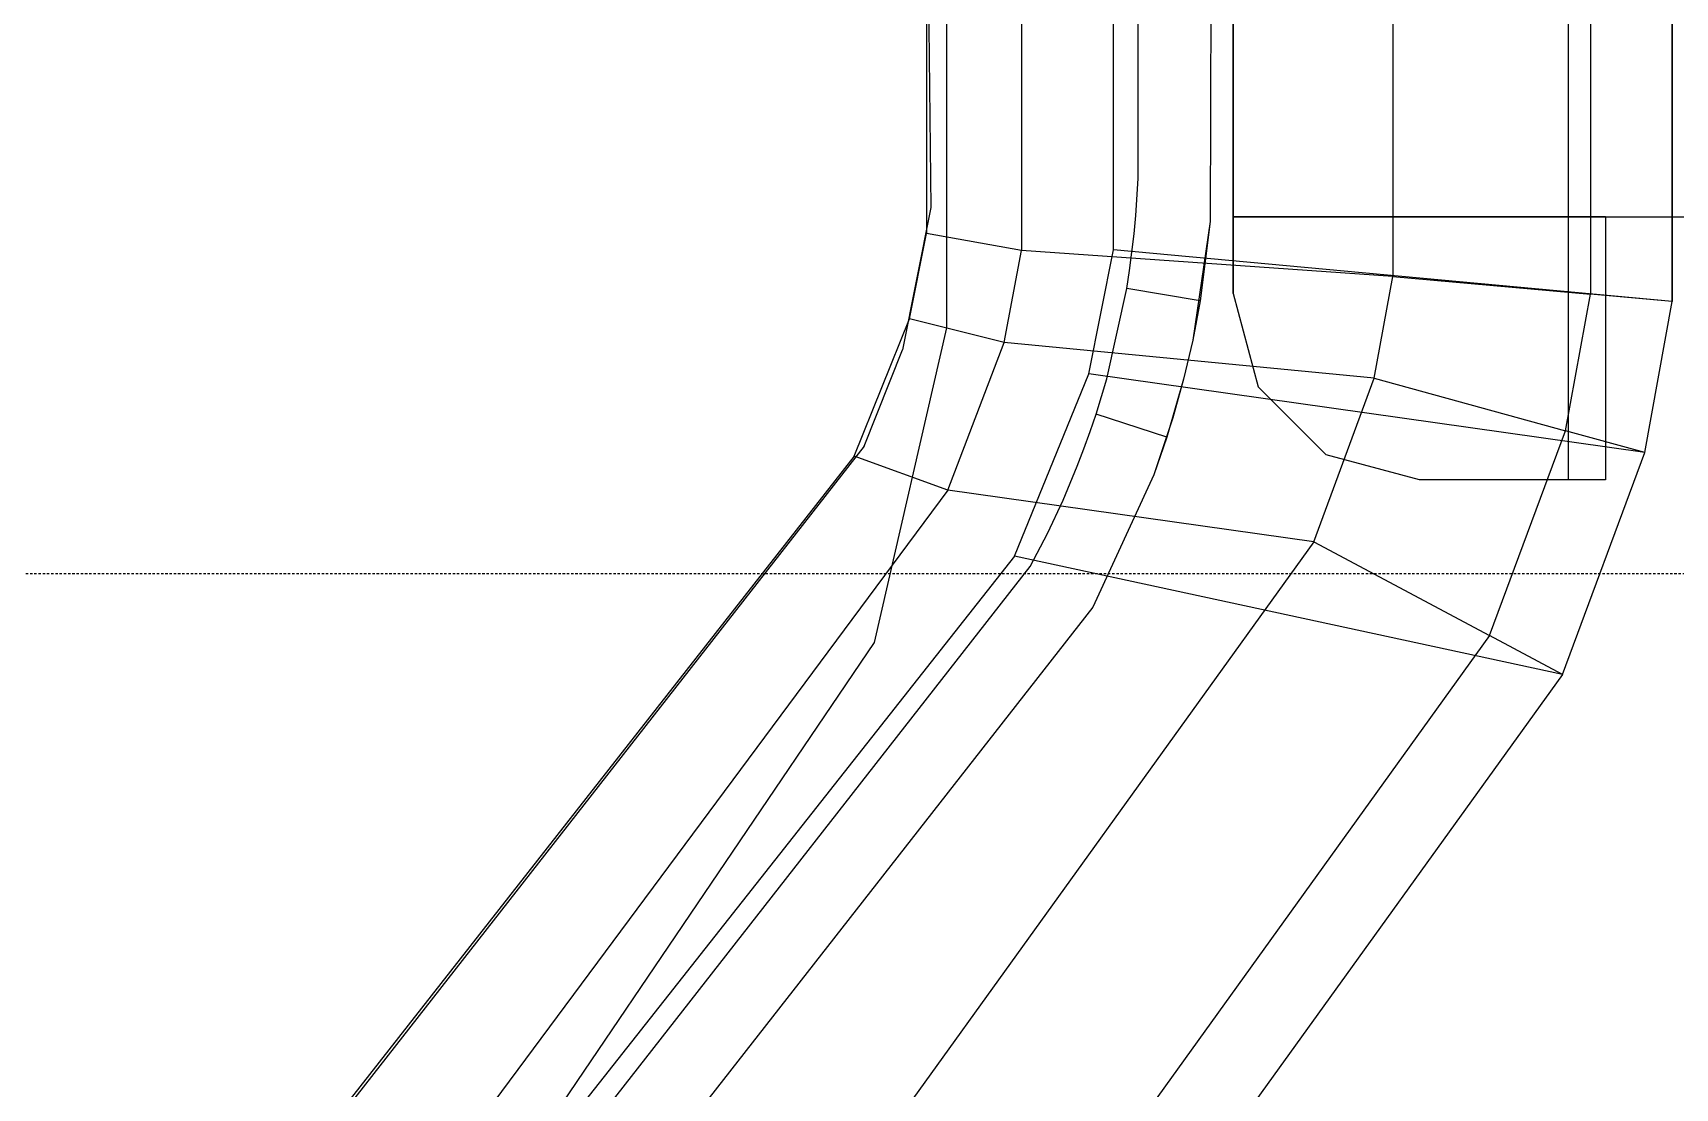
# Model space of a CAD drawing. Extents: x 11992 to 29481, y -6727 to 6811.
# Drawn here: x 19340.2 to 19428.4, y -3127.1 to -3070.4 of the extents above; entities that cross this region are included whole.
import ezdxf

# ---------------------------------------------------------------- set-up
doc = ezdxf.new("R2010")
doc.units = 0
doc.header["$MEASUREMENT"] = 0
doc.linetypes.add('DASHED', pattern=[19.05, 12.7, -6.35])
doc.layers.get('0').update_dxf_attribs({"color": 8, "linetype": 'CONTINUOUS'})
doc.layers.add('DQ-BEAM-DASH', color=8, linetype='DASHED')
doc.layers.add('zoylight 5回路', color=4, linetype='CONTINUOUS')

# ---------------------------------------------------------------- blocks, each defined once
blk = doc.blocks.new('MB-B')
at = {"layer": 'DQ-BEAM-DASH', "ltscale": 0.01}
blk.add_line((-7800, 1270), (-11000, 1270), dxfattribs=at)

msp = doc.modelspace()

# ---------------------------------------------------------------- linework, layer by layer
for p, q in [((19422.696, -3094.412, -649.437), (19422.696, -3044.412, -649.437)), ((19422.696, -3094.412, -623.437), (19422.696, -3044.412, -623.437)), ((19422.696, -3094.412, -1087.437), (19422.696, -3044.412, -1087.437)), ((19422.696, -3094.412, -1061.437), (19422.696, -3044.412, -1061.437)), ((19422.696, -3094.412, -1525.437), (19422.696, -3044.412, -1525.437)), ((19422.696, -3094.412, -1499.437), (19422.696, -3044.412, -1499.437)), ((19422.696, -3094.412, -1963.436), (19422.696, -3044.412, -1963.436)), ((19422.696, -3094.412, -1937.436), (19422.696, -3044.412, -1937.436)), ((19389.319, -3086.256, -1934.855), (19389.319, -3052.584, -1934.855)), ((19389.319, -3086.256, -1527.856), (19389.319, -3052.585, -1527.856)), ((19428.273, -3084.844, -621.437), (19428.273, -3054.077, -621.437)), ((19428.273, -3054.077, -636.437), (19428.273, -3084.844, -636.437)), ((19428.273, -3084.844, -1059.436), (19428.273, -3054.077, -1059.436)), ((19428.273, -3054.077, -1074.436), (19428.273, -3084.844, -1074.436)), ((19428.273, -3084.844, -1497.436), (19428.273, -3054.077, -1497.436)), ((19428.273, -3054.077, -1512.436), (19428.273, -3084.844, -1512.436)), ((19428.273, -3084.844, -1935.436), (19428.273, -3054.077, -1935.436)), ((19428.273, -3054.077, -1950.436), (19428.273, -3084.844, -1950.436)), ((19404.696, -3084.412, -623.437), (19404.696, -3054.412, -623.437)), ((19404.696, -3054.412, -621.437), (19404.696, -3084.412, -621.437)), ((19404.696, -3084.412, -649.437), (19404.696, -3054.412, -649.437)), ((19404.696, -3054.412, -651.437), (19404.696, -3084.412, -651.437)), ((19404.696, -3084.412, -1061.437), (19404.696, -3054.412, -1061.437)), ((19404.696, -3054.412, -1059.437), (19404.696, -3084.412, -1059.437)), ((19404.696, -3084.412, -1087.437), (19404.696, -3054.412, -1087.437)), ((19404.696, -3054.412, -1089.437), (19404.696, -3084.412, -1089.437)), ((19404.696, -3084.412, -1499.437), (19404.696, -3054.412, -1499.437)), ((19404.696, -3054.412, -1497.437), (19404.696, -3084.412, -1497.437)), ((19404.696, -3084.412, -1525.437), (19404.696, -3054.412, -1525.436)), ((19404.696, -3054.412, -1527.436), (19404.696, -3084.412, -1527.437)), ((19404.696, -3084.412, -1937.436), (19404.696, -3054.412, -1937.436)), ((19404.696, -3054.412, -1935.436), (19404.696, -3084.412, -1935.436)), ((19404.696, -3084.412, -1963.436), (19404.696, -3054.412, -1963.436)), ((19404.696, -3054.412, -1965.436), (19404.696, -3084.412, -1965.436)), ((19423.879, -3054.539, -1085.043), (19423.879, -3084.447, -1085.043)), ((19423.879, -3054.539, -1523.043), (19423.879, -3084.447, -1523.043)), ((19423.879, -3054.539, -1961.042), (19423.879, -3084.447, -1961.042)), ((19423.88, -3054.539, -647.043), (19423.88, -3084.447, -647.043)), ((19413.273, -3055.654, -651.437), (19413.273, -3083.487, -651.437)), ((19413.273, -3055.654, -1089.436), (19413.273, -3083.487, -1089.436)), ((19413.273, -3055.654, -1527.436), (19413.273, -3083.487, -1527.436)), ((19413.273, -3055.654, -1965.436), (19413.273, -3083.487, -1965.436)), ((19388.206, -3056.919, -634.437), (19388.463, -3079.793, -634.437)), ((19388.206, -3056.919, -1072.436), (19388.463, -3079.793, -1072.436)), ((19388.206, -3056.919, -1510.436), (19388.463, -3079.793, -1510.436)), ((19388.206, -3056.919, -1948.436), (19388.463, -3079.793, -1948.436)), ((19398.269, -3082.058, -621.437), (19398.269, -3056.765, -621.437)), ((19398.269, -3082.058, -621.437), (19398.269, -3056.765, -621.437)), ((19398.269, -3082.058, -1059.436), (19398.269, -3056.765, -1059.436)), ((19398.269, -3082.058, -1059.436), (19398.269, -3056.765, -1059.436)), ((19398.269, -3082.058, -1497.436), (19398.269, -3056.765, -1497.436)), ((19398.269, -3082.058, -1497.436), (19398.269, -3056.765, -1497.436)), ((19398.269, -3082.058, -1935.436), (19398.269, -3056.765, -1935.436)), ((19398.269, -3082.058, -1935.436), (19398.269, -3056.765, -1935.436)), ((19393.325, -3056.968, -651.437), (19393.325, -3082.098, -651.437)), ((19393.325, -3056.968, -1089.436), (19393.325, -3082.098, -1089.436)), ((19393.325, -3056.968, -1527.436), (19393.325, -3082.098, -1527.436)), ((19393.325, -3056.968, -1965.436), (19393.325, -3082.098, -1965.436)), ((19388.224, -3057.834, -1072.436), (19388.224, -3081.183, -1072.436)), ((19388.224, -3057.834, -1510.436), (19388.224, -3081.183, -1510.436)), ((19388.224, -3057.834, -1948.436), (19388.224, -3081.183, -1948.436)), ((19388.225, -3057.834, -634.437), (19388.225, -3081.183, -634.437)), ((19404.696, -3080.287, -651.437), (19404.696, -3058.537, -651.437)), ((19404.696, -3080.287, -621.437), (19404.696, -3058.537, -621.437)), ((19404.696, -3080.287, -1089.437), (19404.696, -3058.537, -1089.437)), ((19404.696, -3080.287, -1059.437), (19404.696, -3058.537, -1059.437)), ((19404.696, -3080.287, -1527.437), (19404.696, -3058.537, -1527.436)), ((19404.696, -3080.287, -1497.437), (19404.696, -3058.537, -1497.436)), ((19404.696, -3080.287, -1965.436), (19404.696, -3058.537, -1965.436)), ((19404.696, -3080.287, -1935.436), (19404.696, -3058.537, -1935.436)), ((19403.529, -3059.36, -502.431), (19403.452, -3080.536, -502.431)), ((19403.529, -3059.36, -506.43), (19403.452, -3080.536, -506.43)), ((19403.529, -3059.36, -940.43), (19403.452, -3080.536, -940.43)), ((19403.529, -3059.36, -944.43), (19403.452, -3080.536, -944.43)), ((19403.529, -3059.36, -1378.43), (19403.452, -3080.536, -1378.43)), ((19403.529, -3059.36, -1382.43), (19403.452, -3080.536, -1382.43)), ((19399.586, -3078.23, -502.431), (19399.586, -3060.594, -502.431)), ((19399.586, -3078.23, -506.43), (19399.586, -3060.594, -506.43)), ((19399.586, -3078.23, -940.43), (19399.586, -3060.594, -940.43)), ((19399.586, -3078.23, -944.43), (19399.586, -3060.594, -944.43)), ((19399.586, -3078.23, -1378.43), (19399.586, -3060.594, -1378.43)), ((19399.586, -3078.23, -1382.43), (19399.586, -3060.594, -1382.43)), ((19399.465, -3080.209, -502.431), (19399.586, -3078.23, -502.431)), ((19399.465, -3080.209, -506.43), (19399.586, -3078.23, -506.43)), ((19399.465, -3080.209, -940.43), (19399.586, -3078.23, -940.43)), ((19399.465, -3080.209, -944.43), (19399.586, -3078.23, -944.43)), ((19399.465, -3080.209, -1378.43), (19399.586, -3078.23, -1378.43)), ((19399.465, -3080.209, -1382.43), (19399.586, -3078.23, -1382.43)), ((19399.586, -3078.23, -502.431), (19399.586, -3078.23, -506.43)), ((19399.586, -3078.23, -940.43), (19399.586, -3078.23, -944.43)), ((19399.586, -3078.23, -1378.43), (19399.586, -3078.23, -1382.43)), ((19388.463, -3079.793, -634.437), (19386.936, -3087.43, -634.437)), ((19388.463, -3079.793, -1072.436), (19386.936, -3087.43, -1072.436)), ((19388.463, -3079.793, -1510.436), (19386.936, -3087.43, -1510.436)), ((19388.463, -3079.793, -1948.436), (19386.936, -3087.43, -1948.436)), ((19399.374, -3081.197, -502.431), (19399.465, -3080.209, -502.431)), ((19399.374, -3081.197, -506.43), (19399.465, -3080.209, -506.43)), ((19399.374, -3081.197, -940.43), (19399.465, -3080.209, -940.43)), ((19399.374, -3081.197, -944.43), (19399.465, -3080.209, -944.43)), ((19399.374, -3081.197, -1378.43), (19399.465, -3080.209, -1378.43)), ((19399.374, -3081.197, -1382.43), (19399.465, -3080.209, -1382.43)), ((19403.452, -3080.536, -506.43), (19402.521, -3086.918, -506.43)), ((19403.452, -3080.536, -944.43), (19402.521, -3086.918, -944.43)), ((19403.452, -3080.536, -1382.43), (19402.521, -3086.918, -1382.43)), ((19403.452, -3080.536, -502.431), (19402.921, -3084.805, -502.431)), ((19403.452, -3080.536, -940.43), (19402.921, -3084.805, -940.43)), ((19403.452, -3080.536, -1378.43), (19402.921, -3084.805, -1378.43)), ((19403.452, -3080.536, -502.431), (19403.452, -3080.536, -506.43)), ((19403.452, -3080.536, -940.43), (19403.452, -3080.536, -944.43)), ((19403.452, -3080.536, -1378.43), (19403.452, -3080.536, -1382.43)), ((19404.696, -3080.287, -651.437), (19429.696, -3080.287, -696.437)), ((19424.696, -3080.287, -621.437), (19404.696, -3080.287, -621.437)), ((19404.696, -3080.287, -651.437), (19424.696, -3080.287, -651.437)), ((19404.696, -3080.287, -621.437), (19429.696, -3080.287, -576.437)), ((19404.696, -3080.287, -621.437), (19404.696, -3084.412, -621.437)), ((19404.696, -3080.287, -651.437), (19404.696, -3084.412, -651.437)), ((19404.696, -3080.287, -1089.437), (19429.696, -3080.287, -1134.437)), ((19424.696, -3080.287, -1059.437), (19404.696, -3080.287, -1059.437)), ((19404.696, -3080.287, -1089.437), (19424.696, -3080.287, -1089.437)), ((19404.696, -3080.287, -1059.437), (19429.696, -3080.287, -1014.437)), ((19404.696, -3080.287, -1059.437), (19404.696, -3084.412, -1059.437)), ((19404.696, -3080.287, -1089.437), (19404.696, -3084.412, -1089.437)), ((19404.696, -3080.287, -1527.437), (19429.696, -3080.287, -1572.437)), ((19424.696, -3080.287, -1497.437), (19404.696, -3080.287, -1497.437)), ((19404.696, -3080.287, -1527.437), (19424.696, -3080.287, -1527.437)), ((19404.696, -3080.287, -1497.437), (19429.696, -3080.287, -1452.437)), ((19404.696, -3080.287, -1497.437), (19404.696, -3084.412, -1497.437)), ((19404.696, -3080.287, -1527.437), (19404.696, -3084.412, -1527.437)), ((19404.696, -3080.287, -1965.436), (19429.696, -3080.287, -2010.436)), ((19424.696, -3080.287, -1935.436), (19404.696, -3080.287, -1935.436)), ((19404.696, -3080.287, -1965.436), (19424.696, -3080.287, -1965.436)), ((19404.696, -3080.287, -1935.436), (19429.696, -3080.287, -1890.436)), ((19404.696, -3080.287, -1935.436), (19404.696, -3084.412, -1935.436)), ((19404.696, -3080.287, -1965.436), (19404.696, -3084.412, -1965.436)), ((19424.696, -3080.287, -621.437), (19424.696, -3080.287, -651.437)), ((19424.696, -3080.287, -621.437), (19424.696, -3094.412, -621.437)), ((19424.696, -3080.287, -651.437), (19424.696, -3094.412, -651.437)), ((19424.696, -3080.287, -1059.437), (19424.696, -3080.287, -1089.437)), ((19424.696, -3080.287, -1059.437), (19424.696, -3094.412, -1059.437)), ((19424.696, -3080.287, -1089.437), (19424.696, -3094.412, -1089.437)), ((19424.696, -3080.287, -1497.437), (19424.696, -3080.287, -1527.437)), ((19424.696, -3080.287, -1497.437), (19424.696, -3094.412, -1497.437)), ((19424.696, -3080.287, -1527.437), (19424.696, -3094.412, -1527.437)), ((19424.696, -3080.287, -1935.436), (19424.696, -3080.287, -1965.436)), ((19424.696, -3080.287, -1935.436), (19424.696, -3094.412, -1935.436)), ((19424.696, -3080.287, -1965.436), (19424.696, -3094.412, -1965.436)), ((19387.313, -3085.771, -634.437), (19388.225, -3081.183, -634.437)), ((19387.313, -3085.771, -1072.436), (19388.224, -3081.183, -1072.436)), ((19387.313, -3085.771, -1510.436), (19388.224, -3081.183, -1510.436)), ((19387.313, -3085.771, -1948.436), (19388.224, -3081.183, -1948.436)), ((19393.325, -3082.098, -1089.436), (19388.224, -3081.183, -1072.436)), ((19393.325, -3082.098, -1527.436), (19388.224, -3081.183, -1510.436)), ((19393.325, -3082.098, -1965.436), (19388.224, -3081.183, -1948.436)), ((19393.325, -3082.098, -651.437), (19388.225, -3081.183, -634.437)), ((19399.129, -3083.164, -502.431), (19399.374, -3081.197, -502.431)), ((19399.129, -3083.164, -506.43), (19399.374, -3081.197, -506.43)), ((19399.129, -3083.164, -940.43), (19399.374, -3081.197, -940.43)), ((19399.129, -3083.164, -944.43), (19399.374, -3081.197, -944.43)), ((19399.129, -3083.164, -1378.43), (19399.374, -3081.197, -1378.43)), ((19399.129, -3083.164, -1382.43), (19399.374, -3081.197, -1382.43)), ((19392.396, -3087.036, -651.437), (19393.325, -3082.098, -651.437)), ((19392.396, -3087.036, -1089.436), (19393.325, -3082.098, -1089.436)), ((19392.396, -3087.036, -1527.436), (19393.325, -3082.098, -1527.436)), ((19392.396, -3087.036, -1965.436), (19393.325, -3082.098, -1965.436)), ((19413.273, -3083.487, -651.437), (19393.325, -3082.098, -651.437)), ((19413.273, -3083.487, -1089.436), (19393.325, -3082.098, -1089.436)), ((19413.273, -3083.487, -1527.436), (19393.325, -3082.098, -1527.436)), ((19413.273, -3083.487, -1965.436), (19393.325, -3082.098, -1965.436)), ((19396.937, -3088.713, -621.437), (19398.269, -3082.058, -621.437)), ((19396.937, -3088.713, -1059.436), (19398.269, -3082.058, -1059.436)), ((19396.937, -3088.713, -1497.436), (19398.269, -3082.058, -1497.436)), ((19396.937, -3088.713, -1935.436), (19398.269, -3082.058, -1935.436)), ((19396.938, -3088.713, -621.437), (19398.269, -3082.058, -621.437)), ((19396.938, -3088.713, -1059.436), (19398.269, -3082.058, -1059.436)), ((19396.938, -3088.713, -1497.436), (19398.269, -3082.058, -1497.436)), ((19396.938, -3088.713, -1935.436), (19398.269, -3082.058, -1935.436)), ((19428.273, -3084.844, -621.437), (19398.269, -3082.058, -621.437)), ((19428.273, -3084.844, -1059.436), (19398.269, -3082.058, -1059.436)), ((19428.273, -3084.844, -1497.436), (19398.269, -3082.058, -1497.436)), ((19428.273, -3084.844, -1935.436), (19398.269, -3082.058, -1935.436)), ((19398.976, -3084.144, -502.431), (19399.129, -3083.164, -502.431)), ((19398.976, -3084.144, -506.43), (19399.129, -3083.164, -506.43)), ((19398.976, -3084.144, -940.43), (19399.129, -3083.164, -940.43)), ((19398.976, -3084.144, -944.43), (19399.129, -3083.164, -944.43)), ((19398.976, -3084.144, -1378.43), (19399.129, -3083.164, -1378.43)), ((19398.976, -3084.144, -1382.43), (19399.129, -3083.164, -1382.43)), ((19397.902, -3088.981, -502.431), (19398.976, -3084.144, -502.431)), ((19397.902, -3088.981, -506.43), (19398.976, -3084.144, -506.43)), ((19397.902, -3088.981, -940.43), (19398.976, -3084.144, -940.43)), ((19397.902, -3088.981, -944.43), (19398.976, -3084.144, -944.43)), ((19397.902, -3088.981, -1378.43), (19398.976, -3084.144, -1378.43)), ((19397.902, -3088.981, -1382.43), (19398.976, -3084.144, -1382.43)), ((19398.976, -3084.144, -502.431), (19398.976, -3084.144, -506.43)), ((19402.921, -3084.805, -502.431), (19398.976, -3084.144, -502.431)), ((19398.976, -3084.144, -940.43), (19398.976, -3084.144, -944.43)), ((19402.921, -3084.805, -940.43), (19398.976, -3084.144, -940.43)), ((19398.976, -3084.144, -1378.43), (19398.976, -3084.144, -1382.43)), ((19402.921, -3084.805, -1378.43), (19398.976, -3084.144, -1378.43)), ((19412.275, -3088.957, -651.437), (19413.273, -3083.487, -651.437)), ((19412.275, -3088.957, -1089.436), (19413.273, -3083.487, -1089.436)), ((19412.275, -3088.957, -1527.436), (19413.273, -3083.487, -1527.436)), ((19412.275, -3088.957, -1965.436), (19413.273, -3083.487, -1965.436)), ((19413.273, -3083.487, -651.437), (19423.88, -3084.447, -647.043)), ((19413.273, -3083.487, -1089.436), (19423.879, -3084.447, -1085.043)), ((19413.273, -3083.487, -1527.436), (19423.879, -3084.447, -1523.043)), ((19413.273, -3083.487, -1965.436), (19423.879, -3084.447, -1961.042)), ((19402.921, -3084.805, -502.431), (19402.521, -3086.918, -502.431)), ((19402.921, -3084.805, -940.43), (19402.521, -3086.918, -940.43)), ((19402.921, -3084.805, -1378.43), (19402.521, -3086.918, -1378.43)), ((19404.696, -3084.412, -621.437), (19406.035, -3089.412, -621.437)), ((19404.696, -3084.412, -621.437), (19406.035, -3089.412, -621.437)), ((19404.696, -3084.412, -651.437), (19406.035, -3089.412, -651.437)), ((19404.696, -3084.412, -651.437), (19406.035, -3089.412, -651.437)), ((19404.696, -3084.412, -623.437), (19406.035, -3089.412, -623.437)), ((19404.696, -3084.412, -623.437), (19404.696, -3084.412, -621.437)), ((19404.696, -3084.412, -649.437), (19406.035, -3089.412, -649.437)), ((19404.696, -3084.412, -649.437), (19404.696, -3084.412, -651.437)), ((19404.696, -3084.412, -1059.437), (19406.035, -3089.412, -1059.437)), ((19404.696, -3084.412, -1059.437), (19406.035, -3089.412, -1059.437)), ((19404.696, -3084.412, -1089.437), (19406.035, -3089.412, -1089.437)), ((19404.696, -3084.412, -1089.437), (19406.035, -3089.412, -1089.437)), ((19404.696, -3084.412, -1061.437), (19406.035, -3089.412, -1061.437)), ((19404.696, -3084.412, -1061.437), (19404.696, -3084.412, -1059.437)), ((19404.696, -3084.412, -1087.437), (19406.035, -3089.412, -1087.437)), ((19404.696, -3084.412, -1087.437), (19404.696, -3084.412, -1089.437)), ((19404.696, -3084.412, -1497.437), (19406.035, -3089.412, -1497.437)), ((19404.696, -3084.412, -1497.437), (19406.035, -3089.412, -1497.437)), ((19404.696, -3084.412, -1527.437), (19406.035, -3089.412, -1527.437)), ((19404.696, -3084.412, -1527.437), (19406.035, -3089.412, -1527.437)), ((19404.696, -3084.412, -1499.437), (19406.035, -3089.412, -1499.437)), ((19404.696, -3084.412, -1499.437), (19404.696, -3084.412, -1497.437)), ((19404.696, -3084.412, -1525.437), (19406.035, -3089.412, -1525.437)), ((19404.696, -3084.412, -1525.437), (19404.696, -3084.412, -1527.437)), ((19404.696, -3084.412, -1935.436), (19406.035, -3089.412, -1935.436)), ((19404.696, -3084.412, -1935.436), (19406.035, -3089.412, -1935.436)), ((19404.696, -3084.412, -1965.436), (19406.035, -3089.412, -1965.436)), ((19404.696, -3084.412, -1965.436), (19406.035, -3089.412, -1965.436)), ((19404.696, -3084.412, -1937.436), (19406.035, -3089.412, -1937.436)), ((19404.696, -3084.412, -1937.436), (19404.696, -3084.412, -1935.436)), ((19404.696, -3084.412, -1963.436), (19406.035, -3089.412, -1963.436)), ((19404.696, -3084.412, -1963.436), (19404.696, -3084.412, -1965.436)), ((19422.543, -3091.773, -647.043), (19423.88, -3084.447, -647.043)), ((19422.543, -3091.773, -1085.043), (19423.879, -3084.447, -1085.043)), ((19422.543, -3091.773, -1523.043), (19423.879, -3084.447, -1523.043)), ((19422.543, -3091.773, -1961.042), (19423.879, -3084.447, -1961.042)), ((19428.273, -3084.844, -1074.436), (19423.879, -3084.447, -1085.043)), ((19428.273, -3084.844, -1512.436), (19423.879, -3084.447, -1523.043)), ((19428.273, -3084.844, -1950.436), (19423.879, -3084.447, -1961.042)), ((19428.273, -3084.844, -636.437), (19423.88, -3084.447, -647.043)), ((19426.796, -3092.94, -621.437), (19428.273, -3084.844, -621.437)), ((19426.796, -3092.94, -636.437), (19428.273, -3084.844, -636.437)), ((19426.796, -3092.94, -1059.436), (19428.273, -3084.844, -1059.436)), ((19426.796, -3092.94, -1074.436), (19428.273, -3084.844, -1074.436)), ((19426.796, -3092.94, -1497.436), (19428.273, -3084.844, -1497.436)), ((19426.796, -3092.94, -1512.436), (19428.273, -3084.844, -1512.436)), ((19426.796, -3092.94, -1935.436), (19428.273, -3084.844, -1935.436)), ((19426.796, -3092.94, -1950.436), (19428.273, -3084.844, -1950.436)), ((19428.273, -3084.844, -621.437), (19428.273, -3084.844, -636.437)), ((19428.273, -3084.844, -1059.436), (19428.273, -3084.844, -1074.436)), ((19428.273, -3084.844, -1497.436), (19428.273, -3084.844, -1512.436)), ((19428.273, -3084.844, -1935.436), (19428.273, -3084.844, -1950.436)), ((19384.339, -3093.141, -634.437), (19387.313, -3085.771, -634.437)), ((19384.339, -3093.141, -1072.436), (19387.313, -3085.771, -1072.436)), ((19384.339, -3093.141, -1510.436), (19387.313, -3085.771, -1510.436)), ((19384.339, -3093.141, -1948.436), (19387.313, -3085.771, -1948.436)), ((19392.396, -3087.036, -651.437), (19387.313, -3085.771, -634.437)), ((19392.396, -3087.036, -1089.436), (19387.313, -3085.771, -1072.436)), ((19392.396, -3087.036, -1527.436), (19387.313, -3085.771, -1510.436)), ((19392.396, -3087.036, -1965.436), (19387.313, -3085.771, -1948.436)), ((19385.436, -3103.147, -1527.856), (19389.319, -3086.256, -1527.856)), ((19385.436, -3103.147, -1934.855), (19389.319, -3086.256, -1934.855)), ((19389.319, -3086.256, -1934.855), (19389.319, -3086.256, -1527.856)), ((19402.521, -3086.918, -502.431), (19402.033, -3089.013, -502.431)), ((19402.521, -3086.918, -506.43), (19402.033, -3089.013, -506.43)), ((19402.521, -3086.918, -940.43), (19402.033, -3089.013, -940.43)), ((19402.521, -3086.918, -944.43), (19402.033, -3089.013, -944.43)), ((19402.521, -3086.918, -1378.43), (19402.033, -3089.013, -1378.43)), ((19402.521, -3086.918, -1382.43), (19402.033, -3089.013, -1382.43)), ((19402.521, -3086.918, -502.431), (19402.521, -3086.918, -506.43)), ((19402.521, -3086.918, -940.43), (19402.521, -3086.918, -944.43)), ((19402.521, -3086.918, -1378.43), (19402.521, -3086.918, -1382.43)), ((19384.884, -3092.609, -634.437), (19386.936, -3087.43, -634.437)), ((19384.884, -3092.609, -1072.436), (19386.936, -3087.43, -1072.436)), ((19384.884, -3092.609, -1510.436), (19386.936, -3087.43, -1510.436)), ((19384.884, -3092.609, -1948.436), (19386.936, -3087.43, -1948.436)), ((19389.365, -3094.968, -651.437), (19392.396, -3087.036, -651.437)), ((19389.365, -3094.968, -1089.436), (19392.396, -3087.036, -1089.436)), ((19389.365, -3094.968, -1527.436), (19392.396, -3087.036, -1527.436)), ((19389.365, -3094.968, -1965.436), (19392.396, -3087.036, -1965.436)), ((19412.275, -3088.957, -651.437), (19392.396, -3087.036, -651.437)), ((19412.275, -3088.957, -1089.436), (19392.396, -3087.036, -1089.436)), ((19412.275, -3088.957, -1527.436), (19392.396, -3087.036, -1527.436)), ((19412.275, -3088.957, -1965.436), (19392.396, -3087.036, -1965.436)), ((19392.956, -3098.512, -621.437), (19396.937, -3088.713, -621.437)), ((19392.956, -3098.512, -1059.436), (19396.937, -3088.713, -1059.436)), ((19392.956, -3098.512, -1497.436), (19396.938, -3088.713, -1497.436)), ((19392.956, -3098.512, -1497.436), (19396.937, -3088.713, -1497.436)), ((19392.956, -3098.512, -1935.436), (19396.938, -3088.713, -1935.436)), ((19392.956, -3098.512, -1935.436), (19396.937, -3088.713, -1935.436)), ((19392.957, -3098.512, -621.437), (19396.938, -3088.713, -621.437)), ((19392.957, -3098.512, -1059.436), (19396.938, -3088.713, -1059.436)), ((19426.796, -3092.94, -621.437), (19396.937, -3088.713, -621.437)), ((19426.796, -3092.94, -1059.436), (19396.937, -3088.713, -1059.436)), ((19426.796, -3092.94, -1497.436), (19396.937, -3088.713, -1497.436)), ((19426.796, -3092.94, -1935.436), (19396.937, -3088.713, -1935.436)), ((19397.626, -3089.934, -502.431), (19397.902, -3088.981, -502.431)), ((19397.626, -3089.934, -506.43), (19397.902, -3088.981, -506.43)), ((19397.626, -3089.934, -940.43), (19397.902, -3088.981, -940.43)), ((19397.626, -3089.934, -944.43), (19397.902, -3088.981, -944.43)), ((19397.626, -3089.934, -1378.43), (19397.902, -3088.981, -1378.43)), ((19397.626, -3089.934, -1382.43), (19397.902, -3088.981, -1382.43)), ((19397.902, -3088.981, -502.431), (19397.902, -3088.981, -506.43)), ((19397.902, -3088.981, -940.43), (19397.902, -3088.981, -944.43)), ((19397.902, -3088.981, -1378.43), (19397.902, -3088.981, -1382.43)), ((19402.033, -3089.013, -940.43), (19401.136, -3092.112, -940.43)), ((19402.033, -3089.013, -1378.43), (19401.136, -3092.112, -1378.43)), ((19402.033, -3089.013, -502.431), (19401.137, -3092.112, -502.431)), ((19402.033, -3089.013, -506.43), (19401.457, -3091.085, -506.43)), ((19402.033, -3089.013, -944.43), (19401.457, -3091.085, -944.43)), ((19402.033, -3089.013, -1382.43), (19401.457, -3091.085, -1382.43)), ((19406.035, -3089.412, -621.437), (19409.696, -3093.072, -621.437)), ((19409.696, -3093.072, -651.437), (19406.035, -3089.412, -651.437)), ((19409.696, -3093.072, -623.437), (19406.035, -3089.412, -623.437)), ((19406.035, -3089.412, -623.437), (19406.035, -3089.412, -621.437)), ((19406.035, -3089.412, -649.437), (19406.035, -3089.412, -651.437)), ((19406.035, -3089.412, -649.437), (19409.696, -3093.072, -649.437)), ((19406.035, -3089.412, -1059.437), (19409.696, -3093.072, -1059.437)), ((19409.696, -3093.072, -1089.437), (19406.035, -3089.412, -1089.437)), ((19409.696, -3093.072, -1061.437), (19406.035, -3089.412, -1061.437)), ((19406.035, -3089.412, -1061.437), (19406.035, -3089.412, -1059.437)), ((19406.035, -3089.412, -1087.437), (19406.035, -3089.412, -1089.437)), ((19406.035, -3089.412, -1087.437), (19409.696, -3093.072, -1087.437)), ((19406.035, -3089.412, -1497.437), (19409.696, -3093.072, -1497.437)), ((19409.696, -3093.072, -1527.437), (19406.035, -3089.412, -1527.437)), ((19409.696, -3093.072, -1499.437), (19406.035, -3089.412, -1499.437)), ((19406.035, -3089.412, -1499.437), (19406.035, -3089.412, -1497.437)), ((19406.035, -3089.412, -1525.437), (19406.035, -3089.412, -1527.437)), ((19406.035, -3089.412, -1525.437), (19409.696, -3093.072, -1525.437)), ((19406.035, -3089.412, -1935.436), (19409.696, -3093.072, -1935.436)), ((19409.696, -3093.072, -1965.436), (19406.035, -3089.412, -1965.436)), ((19409.696, -3093.072, -1937.436), (19406.035, -3089.412, -1937.436)), ((19406.035, -3089.412, -1937.436), (19406.035, -3089.412, -1935.436)), ((19406.035, -3089.412, -1963.436), (19406.035, -3089.412, -1965.436)), ((19406.035, -3089.412, -1963.436), (19409.696, -3093.072, -1963.436)), ((19409.019, -3097.742, -651.437), (19412.275, -3088.957, -651.437)), ((19409.019, -3097.742, -1089.436), (19412.275, -3088.957, -1089.436)), ((19409.019, -3097.742, -1527.436), (19412.275, -3088.957, -1527.436)), ((19409.019, -3097.742, -1965.436), (19412.275, -3088.957, -1965.436)), ((19412.275, -3088.957, -651.437), (19422.543, -3091.773, -647.043)), ((19412.275, -3088.957, -1089.436), (19422.543, -3091.773, -1085.043)), ((19412.275, -3088.957, -1527.436), (19422.543, -3091.773, -1523.043)), ((19412.275, -3088.957, -1965.436), (19422.543, -3091.773, -1961.042)), ((19397.331, -3090.88, -502.431), (19397.626, -3089.934, -502.431)), ((19397.331, -3090.88, -506.43), (19397.626, -3089.934, -506.43)), ((19397.331, -3090.88, -940.43), (19397.626, -3089.934, -940.43)), ((19397.331, -3090.88, -944.43), (19397.626, -3089.934, -944.43)), ((19397.331, -3090.88, -1378.43), (19397.626, -3089.934, -1378.43)), ((19397.331, -3090.88, -1382.43), (19397.626, -3089.934, -1382.43)), ((19397.015, -3091.82, -940.43), (19397.331, -3090.88, -940.43)), ((19397.015, -3091.82, -944.43), (19397.331, -3090.88, -944.43)), ((19397.015, -3091.82, -1378.43), (19397.331, -3090.88, -1378.43)), ((19397.015, -3091.82, -1382.43), (19397.331, -3090.88, -1382.43)), ((19397.016, -3091.82, -502.431), (19397.331, -3090.88, -502.431)), ((19397.016, -3091.82, -506.43), (19397.331, -3090.88, -506.43)), ((19401.137, -3092.112, -502.431), (19397.331, -3090.88, -502.431)), ((19401.136, -3092.112, -940.43), (19397.331, -3090.88, -940.43)), ((19401.136, -3092.112, -1378.43), (19397.331, -3090.88, -1378.43)), ((19401.457, -3091.085, -506.43), (19400.431, -3094.144, -506.43)), ((19401.457, -3091.085, -944.43), (19400.431, -3094.144, -944.43)), ((19401.457, -3091.085, -1382.43), (19400.431, -3094.144, -1382.43)), ((19396.68, -3092.753, -1378.43), (19397.015, -3091.82, -1378.43)), ((19396.68, -3092.753, -1382.43), (19397.015, -3091.82, -1382.43)), ((19396.681, -3092.753, -502.431), (19397.016, -3091.82, -502.431)), ((19396.681, -3092.753, -506.43), (19397.016, -3091.82, -506.43)), ((19396.681, -3092.753, -940.43), (19397.015, -3091.82, -940.43)), ((19396.681, -3092.753, -944.43), (19397.015, -3091.82, -944.43)), ((19401.137, -3092.112, -502.431), (19400.431, -3094.144, -502.431)), ((19401.136, -3092.112, -940.43), (19400.431, -3094.144, -940.43)), ((19401.136, -3092.112, -1378.43), (19400.431, -3094.144, -1378.43)), ((19418.465, -3102.774, -647.043), (19422.543, -3091.773, -647.043)), ((19418.465, -3102.774, -1085.043), (19422.543, -3091.773, -1085.043)), ((19418.465, -3102.774, -1523.043), (19422.543, -3091.773, -1523.043)), ((19418.465, -3102.774, -1961.042), (19422.543, -3091.773, -1961.042)), ((19426.796, -3092.94, -636.437), (19422.543, -3091.773, -647.043)), ((19426.796, -3092.94, -1074.436), (19422.543, -3091.773, -1085.043)), ((19426.796, -3092.94, -1512.436), (19422.543, -3091.773, -1523.043)), ((19426.796, -3092.94, -1950.436), (19422.543, -3091.773, -1961.042)), ((19384.884, -3092.609, -1510.436), (19319.499, -3176.216, -1510.436)), ((19384.884, -3092.609, -1948.436), (19319.499, -3176.216, -1948.436)), ((19384.884, -3092.609, -634.437), (19319.5, -3176.216, -634.437)), ((19384.884, -3092.609, -1072.436), (19319.5, -3176.216, -1072.436)), ((19396.326, -3093.679, -502.431), (19396.681, -3092.753, -502.431)), ((19396.326, -3093.679, -506.43), (19396.681, -3092.753, -506.43)), ((19396.326, -3093.679, -940.43), (19396.681, -3092.753, -940.43)), ((19396.326, -3093.679, -944.43), (19396.681, -3092.753, -944.43)), ((19396.326, -3093.679, -1378.43), (19396.68, -3092.753, -1378.43)), ((19396.326, -3093.679, -1382.43), (19396.68, -3092.753, -1382.43)), ((19414.696, -3094.412, -621.437), (19409.696, -3093.072, -621.437)), ((19414.696, -3094.412, -651.437), (19409.696, -3093.072, -651.437)), ((19414.696, -3094.412, -623.437), (19409.696, -3093.072, -623.437)), ((19409.696, -3093.072, -623.437), (19409.696, -3093.072, -621.437)), ((19409.696, -3093.072, -649.437), (19409.696, -3093.072, -651.437)), ((19414.696, -3094.412, -649.437), (19409.696, -3093.072, -649.437)), ((19414.696, -3094.412, -1059.437), (19409.696, -3093.072, -1059.437)), ((19414.696, -3094.412, -1089.437), (19409.696, -3093.072, -1089.437)), ((19414.696, -3094.412, -1061.437), (19409.696, -3093.072, -1061.437)), ((19409.696, -3093.072, -1061.437), (19409.696, -3093.072, -1059.437)), ((19409.696, -3093.072, -1087.437), (19409.696, -3093.072, -1089.437)), ((19414.696, -3094.412, -1087.437), (19409.696, -3093.072, -1087.437)), ((19414.695, -3094.412, -1497.437), (19409.696, -3093.072, -1497.437)), ((19414.695, -3094.412, -1527.437), (19409.696, -3093.072, -1527.437)), ((19414.695, -3094.412, -1499.437), (19409.696, -3093.072, -1499.437)), ((19409.696, -3093.072, -1499.437), (19409.696, -3093.072, -1497.437)), ((19409.696, -3093.072, -1525.437), (19409.696, -3093.072, -1527.437)), ((19414.695, -3094.412, -1525.437), (19409.696, -3093.072, -1525.437)), ((19414.695, -3094.412, -1935.436), (19409.696, -3093.072, -1935.436)), ((19414.695, -3094.412, -1965.436), (19409.696, -3093.072, -1965.436)), ((19414.695, -3094.412, -1937.436), (19409.696, -3093.072, -1937.436)), ((19409.696, -3093.072, -1937.436), (19409.696, -3093.072, -1935.436)), ((19409.696, -3093.072, -1963.436), (19409.696, -3093.072, -1965.436)), ((19414.695, -3094.412, -1963.436), (19409.696, -3093.072, -1963.436)), ((19422.378, -3104.859, -621.437), (19426.796, -3092.94, -621.437)), ((19422.378, -3104.859, -636.437), (19426.796, -3092.94, -636.437)), ((19422.378, -3104.859, -1059.436), (19426.796, -3092.94, -1059.436)), ((19422.378, -3104.859, -1074.436), (19426.796, -3092.94, -1074.436)), ((19422.378, -3104.859, -1497.436), (19426.796, -3092.94, -1497.436)), ((19422.378, -3104.859, -1512.436), (19426.796, -3092.94, -1512.436)), ((19422.378, -3104.859, -1935.436), (19426.796, -3092.94, -1935.436)), ((19422.378, -3104.859, -1950.436), (19426.796, -3092.94, -1950.436)), ((19426.796, -3092.94, -621.437), (19426.796, -3092.94, -636.437)), ((19426.796, -3092.94, -1059.436), (19426.796, -3092.94, -1074.436)), ((19426.796, -3092.94, -1497.436), (19426.796, -3092.94, -1512.436)), ((19426.796, -3092.94, -1935.436), (19426.796, -3092.94, -1950.436)), ((19384.339, -3093.141, -634.437), (19315.46, -3181.01, -634.437)), ((19384.339, -3093.141, -1072.436), (19315.46, -3181.01, -1072.436)), ((19384.339, -3093.141, -1510.436), (19315.46, -3181.01, -1510.436)), ((19384.339, -3093.141, -1948.436), (19315.46, -3181.01, -1948.436)), ((19389.365, -3094.968, -651.437), (19384.339, -3093.141, -634.437)), ((19389.365, -3094.968, -1089.436), (19384.339, -3093.141, -1072.436)), ((19389.365, -3094.968, -1527.436), (19384.339, -3093.141, -1510.436)), ((19389.365, -3094.968, -1965.436), (19384.339, -3093.141, -1948.436)), ((19395.559, -3095.508, -502.431), (19396.326, -3093.679, -502.431)), ((19395.559, -3095.508, -506.43), (19396.326, -3093.679, -506.43)), ((19395.559, -3095.508, -940.43), (19396.326, -3093.679, -940.43)), ((19395.559, -3095.508, -944.43), (19396.326, -3093.679, -944.43)), ((19395.559, -3095.508, -1378.43), (19396.326, -3093.679, -1378.43)), ((19395.559, -3095.508, -1382.43), (19396.326, -3093.679, -1382.43)), ((19396.326, -3093.679, -502.431), (19396.326, -3093.679, -506.43)), ((19396.326, -3093.679, -940.43), (19396.326, -3093.679, -944.43)), ((19396.326, -3093.679, -1378.43), (19396.326, -3093.679, -1382.43)), ((19400.431, -3094.144, -502.431), (19397.161, -3101.252, -502.431)), ((19400.431, -3094.144, -506.43), (19397.161, -3101.252, -506.43)), ((19400.431, -3094.144, -940.43), (19397.161, -3101.252, -940.43)), ((19400.431, -3094.144, -944.43), (19397.161, -3101.252, -944.43)), ((19400.431, -3094.144, -1378.43), (19397.161, -3101.252, -1378.43)), ((19400.431, -3094.144, -1382.43), (19397.161, -3101.252, -1382.43)), ((19400.431, -3094.144, -502.431), (19400.431, -3094.144, -506.43)), ((19400.431, -3094.144, -940.43), (19400.431, -3094.144, -944.43)), ((19400.431, -3094.144, -1378.43), (19400.431, -3094.144, -1382.43)), ((19414.695, -3094.412, -1499.437), (19414.695, -3094.412, -1497.437)), ((19414.695, -3094.412, -1525.437), (19414.695, -3094.412, -1527.437)), ((19424.696, -3094.412, -1527.437), (19414.695, -3094.412, -1527.437)), ((19424.696, -3094.412, -1497.437), (19414.695, -3094.412, -1497.437)), ((19422.696, -3094.412, -1499.437), (19414.695, -3094.412, -1499.437)), ((19422.696, -3094.412, -1525.437), (19414.695, -3094.412, -1525.437)), ((19414.695, -3094.412, -1937.436), (19414.695, -3094.412, -1935.436)), ((19414.695, -3094.412, -1963.436), (19414.695, -3094.412, -1965.436)), ((19424.696, -3094.412, -1965.436), (19414.695, -3094.412, -1965.436)), ((19424.696, -3094.412, -1935.436), (19414.695, -3094.412, -1935.436)), ((19422.696, -3094.412, -1937.436), (19414.695, -3094.412, -1937.436)), ((19422.696, -3094.412, -1963.436), (19414.695, -3094.412, -1963.436)), ((19414.696, -3094.412, -623.437), (19414.696, -3094.412, -621.437)), ((19414.696, -3094.412, -649.437), (19414.696, -3094.412, -651.437)), ((19424.696, -3094.412, -651.437), (19414.696, -3094.412, -651.437)), ((19424.696, -3094.412, -621.437), (19414.696, -3094.412, -621.437)), ((19422.696, -3094.412, -623.437), (19414.696, -3094.412, -623.437)), ((19422.696, -3094.412, -649.437), (19414.696, -3094.412, -649.437)), ((19414.696, -3094.412, -1061.437), (19414.696, -3094.412, -1059.437)), ((19414.696, -3094.412, -1087.437), (19414.696, -3094.412, -1089.437)), ((19424.696, -3094.412, -1089.437), (19414.696, -3094.412, -1089.437)), ((19424.696, -3094.412, -1059.437), (19414.696, -3094.412, -1059.437)), ((19422.696, -3094.412, -1061.437), (19414.696, -3094.412, -1061.437)), ((19422.696, -3094.412, -1087.437), (19414.696, -3094.412, -1087.437)), ((19422.696, -3094.412, -623.437), (19422.696, -3094.412, -649.437)), ((19422.696, -3094.412, -1061.437), (19422.696, -3094.412, -1087.437)), ((19422.696, -3094.412, -1499.437), (19422.696, -3094.412, -1525.437)), ((19422.696, -3094.412, -1937.436), (19422.696, -3094.412, -1963.436)), ((19424.696, -3094.412, -621.437), (19424.696, -3094.412, -651.437)), ((19424.696, -3094.412, -1059.437), (19424.696, -3094.412, -1089.437)), ((19424.696, -3094.412, -1497.437), (19424.696, -3094.412, -1527.437)), ((19424.696, -3094.412, -1935.436), (19424.696, -3094.412, -1965.436)), ((19389.365, -3094.968, -651.437), (19319.154, -3189.538, -651.437)), ((19389.365, -3094.968, -1089.436), (19319.154, -3189.538, -1089.436)), ((19389.365, -3094.968, -1527.436), (19319.154, -3189.538, -1527.436)), ((19389.365, -3094.968, -1965.436), (19319.154, -3189.538, -1965.436)), ((19409.019, -3097.742, -651.437), (19389.365, -3094.968, -651.437)), ((19409.019, -3097.742, -1089.436), (19389.365, -3094.968, -1089.436)), ((19409.019, -3097.742, -1527.436), (19389.365, -3094.968, -1527.436)), ((19409.019, -3097.742, -1965.436), (19389.365, -3094.968, -1965.436)), ((19394.716, -3097.302, -502.431), (19395.559, -3095.508, -502.431)), ((19394.716, -3097.302, -506.43), (19395.559, -3095.508, -506.43)), ((19394.716, -3097.302, -940.43), (19395.559, -3095.508, -940.43)), ((19394.716, -3097.302, -944.43), (19395.559, -3095.508, -944.43)), ((19394.716, -3097.302, -1378.43), (19395.559, -3095.508, -1378.43)), ((19394.716, -3097.302, -1382.43), (19395.559, -3095.508, -1382.43)), ((19393.798, -3099.06, -502.431), (19394.716, -3097.302, -502.431)), ((19393.798, -3099.06, -506.43), (19394.716, -3097.302, -506.43)), ((19393.798, -3099.06, -940.43), (19394.716, -3097.302, -940.43)), ((19393.798, -3099.06, -944.43), (19394.716, -3097.302, -944.43)), ((19393.798, -3099.06, -1378.43), (19394.716, -3097.302, -1378.43)), ((19393.798, -3099.06, -1382.43), (19394.716, -3097.302, -1382.43)), ((19409.019, -3097.742, -651.437), (19333.598, -3202.49, -651.437)), ((19409.019, -3097.742, -1089.436), (19333.598, -3202.49, -1089.436)), ((19409.019, -3097.742, -1527.436), (19333.598, -3202.49, -1527.436)), ((19409.019, -3097.742, -1965.436), (19333.598, -3202.49, -1965.436)), ((19409.019, -3097.742, -651.437), (19418.465, -3102.774, -647.043)), ((19409.019, -3097.742, -1089.436), (19418.465, -3102.774, -1085.043)), ((19409.019, -3097.742, -1527.436), (19418.465, -3102.774, -1523.043)), ((19409.019, -3097.742, -1965.436), (19418.465, -3102.774, -1961.042)), ((19392.956, -3098.512, -621.437), (19323.129, -3186.972, -621.437)), ((19392.956, -3098.512, -1059.436), (19323.129, -3186.972, -1059.436)), ((19392.956, -3098.512, -1497.436), (19323.129, -3186.972, -1497.436)), ((19392.956, -3098.512, -1935.436), (19323.129, -3186.972, -1935.436)), ((19392.957, -3098.512, -621.437), (19323.13, -3186.972, -621.437)), ((19392.957, -3098.512, -1059.436), (19323.13, -3186.972, -1059.436)), ((19392.956, -3098.512, -1497.436), (19323.13, -3186.972, -1497.436)), ((19392.956, -3098.512, -1935.436), (19323.13, -3186.972, -1935.436)), ((19327.829, -3183.402, -502.431), (19393.798, -3099.06, -502.431)), ((19327.829, -3183.402, -506.43), (19393.798, -3099.06, -506.43)), ((19327.829, -3183.402, -940.43), (19393.798, -3099.06, -940.43)), ((19327.829, -3183.402, -944.43), (19393.798, -3099.06, -944.43)), ((19327.829, -3183.402, -1378.43), (19393.798, -3099.06, -1378.43)), ((19327.829, -3183.402, -1382.43), (19393.798, -3099.06, -1382.43)), ((19422.378, -3104.859, -621.437), (19392.956, -3098.512, -621.437)), ((19422.378, -3104.859, -1059.436), (19392.956, -3098.512, -1059.436)), ((19422.378, -3104.859, -1497.436), (19392.956, -3098.512, -1497.436)), ((19422.378, -3104.859, -1935.436), (19392.956, -3098.512, -1935.436)), ((19393.798, -3099.06, -502.431), (19393.798, -3099.06, -506.43)), ((19393.798, -3099.06, -940.43), (19393.798, -3099.06, -944.43)), ((19393.798, -3099.06, -1378.43), (19393.798, -3099.06, -1382.43)), ((19397.161, -3101.252, -502.431), (19330.858, -3186.015, -502.431)), ((19397.161, -3101.252, -506.43), (19330.858, -3186.015, -506.43)), ((19397.161, -3101.252, -940.43), (19330.858, -3186.015, -940.43)), ((19397.161, -3101.252, -944.43), (19330.858, -3186.015, -944.43)), ((19397.161, -3101.252, -1378.43), (19330.858, -3186.015, -1378.43)), ((19397.161, -3101.252, -1382.43), (19330.858, -3186.015, -1382.43)), ((19397.161, -3101.252, -502.431), (19397.161, -3101.252, -506.43)), ((19397.161, -3101.252, -940.43), (19397.161, -3101.252, -944.43)), ((19397.161, -3101.252, -1378.43), (19397.161, -3101.252, -1382.43)), ((19418.465, -3102.774, -647.043), (19341.589, -3209.544, -647.043)), ((19418.465, -3102.774, -1085.043), (19341.589, -3209.544, -1085.043)), ((19418.465, -3102.774, -1523.043), (19341.589, -3209.544, -1523.043)), ((19418.465, -3102.774, -1961.042), (19341.589, -3209.544, -1961.042)), ((19422.378, -3104.859, -636.437), (19418.465, -3102.774, -647.043)), ((19422.378, -3104.859, -1074.436), (19418.465, -3102.774, -1085.043)), ((19422.378, -3104.859, -1512.436), (19418.465, -3102.774, -1523.043)), ((19422.378, -3104.859, -1950.436), (19418.465, -3102.774, -1961.042)), ((19331.298, -3182.992, -1527.856), (19385.436, -3103.147, -1527.856)), ((19331.298, -3182.992, -1934.855), (19385.436, -3103.147, -1934.855)), ((19385.436, -3103.147, -1527.856), (19385.436, -3103.147, -1934.855)), ((19422.378, -3104.859, -621.437), (19344.899, -3212.466, -621.437)), ((19422.378, -3104.859, -636.437), (19344.899, -3212.466, -636.437)), ((19422.378, -3104.859, -1059.436), (19344.899, -3212.466, -1059.436)), ((19422.378, -3104.859, -1074.436), (19344.899, -3212.466, -1074.437)), ((19422.378, -3104.859, -1497.436), (19344.899, -3212.466, -1497.436)), ((19422.378, -3104.859, -1512.436), (19344.899, -3212.466, -1512.436)), ((19422.378, -3104.859, -1935.436), (19344.899, -3212.466, -1935.436)), ((19422.378, -3104.859, -1950.436), (19344.899, -3212.466, -1950.436)), ((19422.378, -3104.859, -621.437), (19422.378, -3104.859, -636.437)), ((19422.378, -3104.859, -1059.436), (19422.378, -3104.859, -1074.436)), ((19422.378, -3104.859, -1497.436), (19422.378, -3104.859, -1512.436)), ((19422.378, -3104.859, -1935.436), (19422.378, -3104.859, -1950.436))]:
    msp.add_line(p, q)
at = {"layer": 'zoylight 5回路', "linetype": 'Continuous'}
for centre, radius, start, end in [((29681.428, -4718.889), 10601.098, 162.1377374, 185.4082193), ((29354.037, -4953.979), 10058.932, 166.1525314, 184.372772)]:
    msp.add_arc(centre, radius, start, end, dxfattribs=at)

# ---------------------------------------------------------------- block references
msp.add_blockref('MB-B', (30099.609, -4369.453))

doc.saveas('drawing.dxf')
